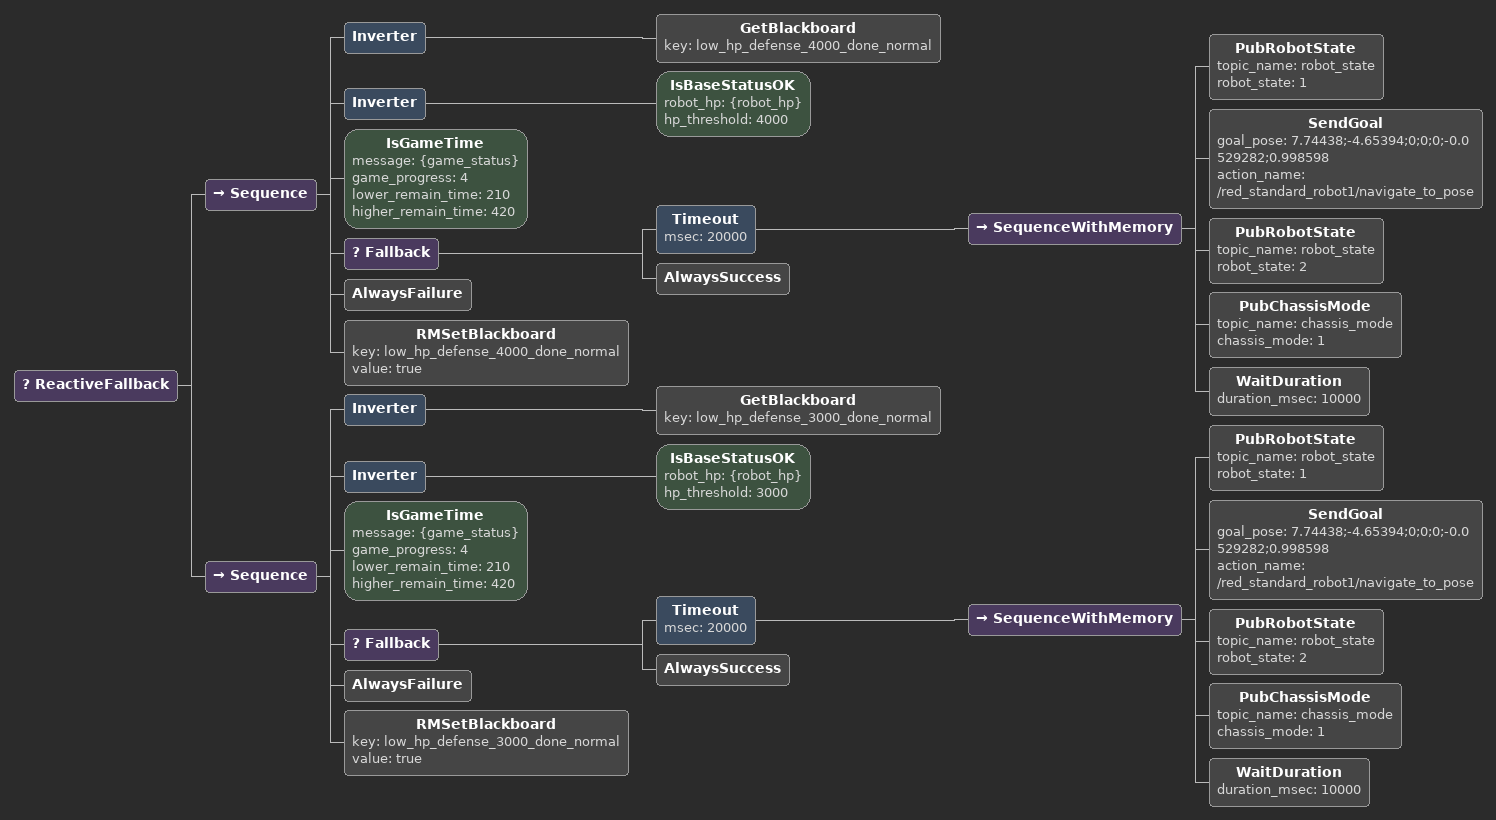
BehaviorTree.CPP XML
<ReactiveFallback>
  <Sequence>
    <Inverter>
      <GetBlackboard key="low_hp_defense_4000_done_normal"/>
    </Inverter>
    <Inverter>
      <IsBaseStatusOK robot_hp="{robot_hp}" hp_threshold="4000"/>
    </Inverter>
    <IsGameTime message="{game_status}" game_progress="4" lower_remain_time="210" higher_remain_time="420"/>
    <Fallback>
      <Timeout msec="20000">
        <SequenceWithMemory>
          <PubRobotState topic_name="robot_state" robot_state="1"/>
          <SendGoal goal_pose="7.74438;-4.65394;0;0;0;-0.0529282;0.998598" action_name="/red_standard_robot1/navigate_to_pose"/>
          <PubRobotState topic_name="robot_state" robot_state="2"/>
          <PubChassisMode topic_name="chassis_mode" chassis_mode="1"/>
          <WaitDuration duration_msec="10000"/>
        </SequenceWithMemory>
      </Timeout>
      <AlwaysSuccess/>
    </Fallback>
    <AlwaysFailure/>
    <RMSetBlackboard key="low_hp_defense_4000_done_normal" value="true"/>
  </Sequence>
  <Sequence>
    <Inverter>
      <GetBlackboard key="low_hp_defense_3000_done_normal"/>
    </Inverter>
    <Inverter>
      <IsBaseStatusOK robot_hp="{robot_hp}" hp_threshold="3000"/>
    </Inverter>
    <IsGameTime message="{game_status}" game_progress="4" lower_remain_time="210" higher_remain_time="420"/>
    <Fallback>
      <Timeout msec="20000">
        <SequenceWithMemory>
          <PubRobotState topic_name="robot_state" robot_state="1"/>
          <SendGoal goal_pose="7.74438;-4.65394;0;0;0;-0.0529282;0.998598" action_name="/red_standard_robot1/navigate_to_pose"/>
          <PubRobotState topic_name="robot_state" robot_state="2"/>
          <PubChassisMode topic_name="chassis_mode" chassis_mode="1"/>
          <WaitDuration duration_msec="10000"/>
        </SequenceWithMemory>
      </Timeout>
      <AlwaysSuccess/>
    </Fallback>
    <AlwaysFailure/>
    <RMSetBlackboard key="low_hp_defense_3000_done_normal" value="true"/>
  </Sequence>
</ReactiveFallback>
